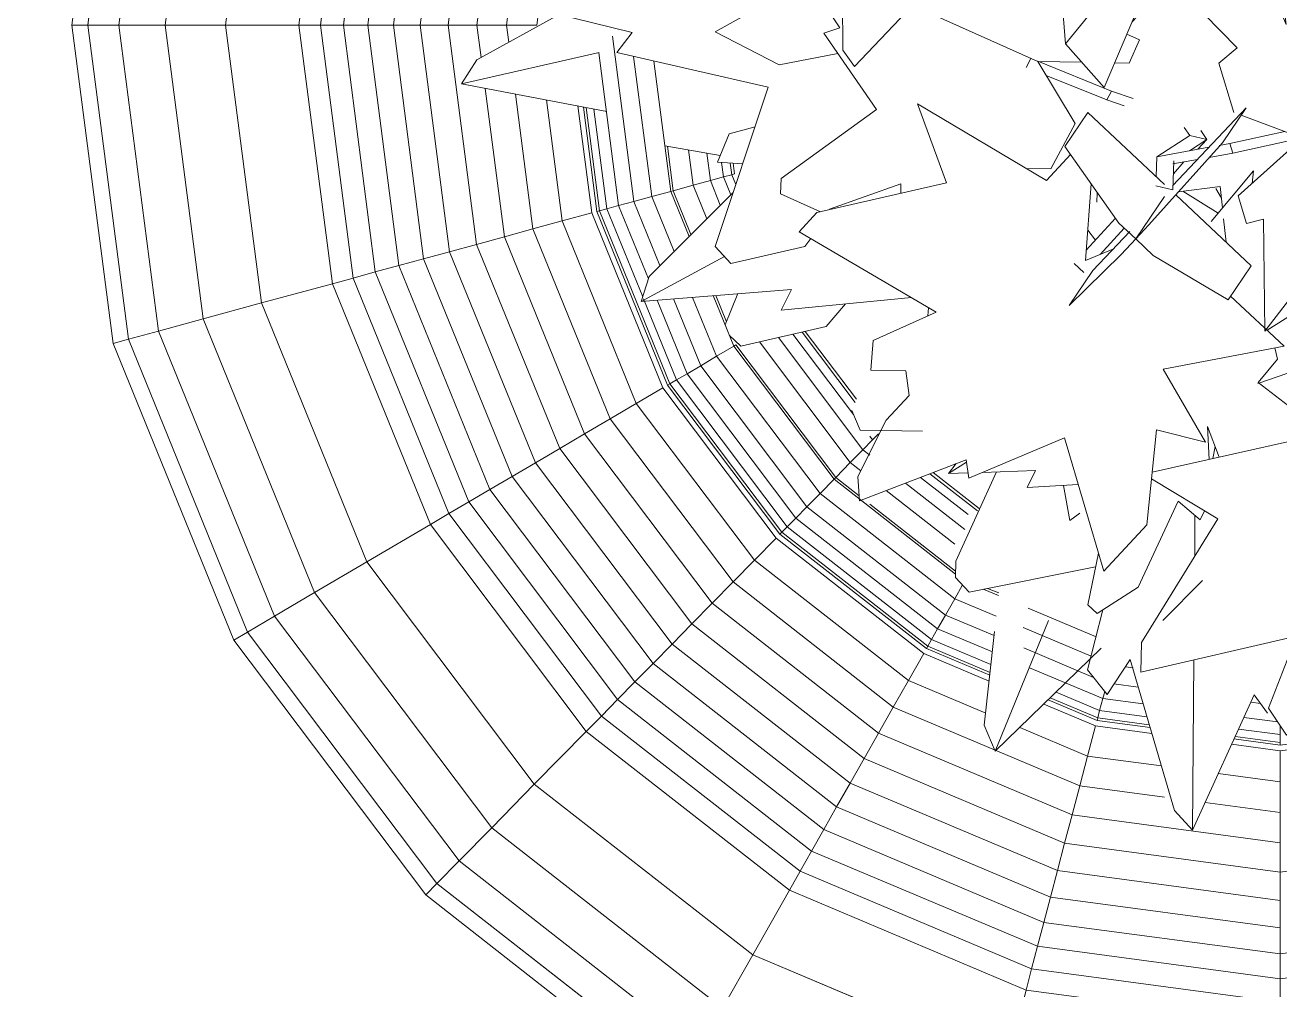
# Model space of a CAD drawing. Header units: metres. Extents: x -217 to -108, y -304 to -188.
# Drawn here: x -159.1533 to -158.9447, y -243.007 to -242.8466 of the extents above; entities that cross this region are included whole.
import ezdxf

# ---------------------------------------------------------------- set-up
doc = ezdxf.new("R2010")
doc.units = ezdxf.units.M
for name, color, linetype, lineweight in [('A-WALL', 113, 'Continuous', 9), ('G-IMPT', 8, 'Continuous', 9), ('L-PLNT', 71, 'Continuous', 9)]:
    doc.layers.add(name, color=color, linetype=linetype, lineweight=lineweight)

# ---------------------------------------------------------------- blocks, each defined once
blk = doc.blocks.new('Plant_8135 - FF_Model_ID4695_1_aconitum_dwg_Group_18-V294-Nivel 3')
at = {"layer": 'G-IMPT'}
for p, q in [((9.971, 21.116), (9.612, 18.34)), ((10.104, 21.079), (9.75, 18.34)), ((10.367, 21.008), (10.022, 18.34)), ((10.756, 20.901), (10.425, 18.34)), ((10.951, 18.34), (11.264, 20.763)), ((11.882, 20.594), (11.591, 18.34)), ((12.062, 20.545), (11.777, 18.34)), ((11.978, 18.34), (12.256, 20.492)), ((12.19, 18.34), (12.461, 20.436)), ((12.677, 20.377), (12.414, 18.34)), ((12.648, 18.34), (12.903, 20.315)), ((12.891, 18.34), (13.138, 20.251)), ((13.142, 18.34), (13.381, 20.185)), ((13.4, 18.34), (13.426, 18.54)), ((13.663, 18.34), (13.681, 18.476)), ((9.612, 18.34), (9.75, 18.34)), ((9.612, 18.34), (9.971, 15.563)), ((9.75, 18.34), (10.022, 18.34)), ((9.75, 18.34), (10.104, 15.6)), ((10.022, 18.34), (10.425, 18.34)), ((10.022, 18.34), (10.367, 15.672)), ((10.367, 15.672), (10.022, 18.34)), ((10.951, 18.34), (10.425, 18.34)), ((10.425, 18.34), (10.756, 15.778)), ((10.951, 18.34), (11.591, 18.34)), ((10.951, 18.34), (11.264, 15.917)), ((11.264, 15.917), (10.951, 18.34)), ((11.591, 18.34), (11.777, 18.34)), ((11.591, 18.34), (11.882, 16.085)), ((11.777, 18.34), (11.978, 18.34)), ((11.777, 18.34), (12.062, 16.134)), ((11.978, 18.34), (12.19, 18.34)), ((11.978, 18.34), (12.256, 16.187)), ((12.414, 18.34), (12.19, 18.34)), ((12.19, 18.34), (12.461, 16.243)), ((12.648, 18.34), (12.414, 18.34)), ((12.414, 18.34), (12.677, 16.302)), ((12.677, 16.302), (12.414, 18.34)), ((12.648, 18.34), (12.891, 18.34)), ((12.648, 18.34), (12.903, 16.364)), ((12.891, 18.34), (13.142, 18.34)), ((12.891, 18.34), (13.138, 16.428)), ((13.142, 18.34), (13.4, 18.34)), ((13.142, 18.34), (13.179, 18.058)), ((13.4, 18.34), (13.663, 18.34)), ((13.4, 18.34), (13.42, 18.19)), ((13.42, 18.19), (13.4, 18.34)), ((14.324, 18.242), (14.51, 16.803)), ((14.204, 18.098), (14.377, 16.766)), ((14.507, 18.067), (14.665, 16.845)), ((14.684, 18.026), (14.831, 16.89)), ((14.831, 16.89), (14.684, 18.026)), ((13.214, 17.788), (13.381, 16.494)), ((13.381, 16.494), (13.214, 17.788)), ((13.478, 17.738), (13.63, 16.562)), ((13.748, 17.687), (13.884, 16.632)), ((13.884, 16.632), (13.748, 17.687)), ((14.022, 17.635), (14.142, 16.702)), ((14.071, 17.625), (14.188, 16.715)), ((14.071, 17.625), (14.188, 16.715)), ((14.094, 17.621), (14.21, 16.721)), ((14.162, 17.608), (14.274, 16.738)), ((14.162, 17.608), (14.274, 16.738)), ((14.802, 17.283), (14.852, 16.896)), ((14.986, 17.251), (15.026, 16.943)), ((15.026, 16.943), (14.986, 17.251)), ((15.145, 17.224), (15.176, 16.984)), ((15.274, 17.142), (15.291, 17.016)), ((15.35, 17.137), (15.363, 17.035)), ((15.375, 17.136), (15.388, 17.042)), ((15.388, 17.042), (15.375, 17.136)), ((15.176, 16.984), (15.026, 16.943)), ((15.176, 16.984), (15.026, 16.943)), ((15.291, 17.016), (15.176, 16.984)), ((15.176, 16.984), (15.263, 16.769)), ((15.263, 16.769), (15.176, 16.984)), ((15.363, 17.035), (15.291, 17.016)), ((15.291, 17.016), (15.354, 16.859)), ((15.354, 16.859), (15.291, 17.016)), ((15.388, 17.042), (15.363, 17.035)), ((15.363, 17.035), (15.398, 16.95)), ((14.51, 16.803), (14.665, 16.845)), ((14.665, 16.845), (14.831, 16.89)), ((14.86, 16.365), (14.665, 16.845)), ((14.831, 16.89), (14.852, 16.896)), ((14.991, 16.496), (14.831, 16.89)), ((14.852, 16.896), (15.026, 16.943)), ((14.852, 16.896), (15.007, 16.513)), ((15.026, 16.943), (15.145, 16.65)), ((15.145, 16.65), (15.026, 16.943)), ((14.21, 16.721), (14.274, 16.738)), ((14.274, 16.738), (14.21, 16.721)), ((14.274, 16.738), (14.377, 16.766)), ((14.274, 16.738), (14.587, 15.97)), ((14.377, 16.766), (14.51, 16.803)), ((14.636, 16.128), (14.377, 16.766)), ((14.377, 16.766), (14.636, 16.128)), ((14.737, 16.243), (14.51, 16.803)), ((13.63, 16.562), (13.884, 16.632)), ((13.63, 16.562), (13.884, 16.632)), ((13.884, 16.632), (14.142, 16.702)), ((13.884, 16.632), (14.531, 15.04)), ((13.884, 16.632), (14.531, 15.04)), ((14.142, 16.702), (14.762, 15.176)), ((14.762, 15.176), (14.142, 16.702)), ((14.188, 16.715), (14.21, 16.721)), ((14.188, 16.715), (14.804, 15.201)), ((14.21, 16.721), (14.824, 15.212)), ((13.381, 16.494), (13.63, 16.562)), ((13.63, 16.562), (14.303, 14.906)), ((14.303, 14.906), (13.63, 16.562)), ((12.903, 16.364), (13.138, 16.428)), ((12.903, 16.364), (13.138, 16.428)), ((13.138, 16.428), (13.381, 16.494)), ((13.138, 16.428), (13.863, 14.647)), ((13.381, 16.494), (14.08, 14.775)), ((12.461, 16.243), (12.677, 16.302)), ((12.461, 16.243), (12.677, 16.302)), ((12.677, 16.302), (12.903, 16.364)), ((12.677, 16.302), (13.449, 14.404)), ((12.903, 16.364), (13.652, 14.523)), ((12.062, 16.134), (12.256, 16.187)), ((12.256, 16.187), (12.461, 16.243)), ((12.256, 16.187), (13.071, 14.182)), ((12.461, 16.243), (13.255, 14.29)), ((11.264, 15.917), (11.882, 16.085)), ((11.882, 16.085), (12.062, 16.134)), ((11.882, 16.085), (12.736, 13.985)), ((12.062, 16.134), (12.898, 14.08)), ((15.38, 15.54), (15.201, 15.981)), ((15.38, 15.54), (15.201, 15.981)), ((15.223, 15.982), (15.316, 15.753)), ((15.316, 15.753), (15.223, 15.982)), ((10.756, 15.778), (11.264, 15.917)), ((10.756, 15.778), (11.264, 15.917)), ((11.264, 15.917), (12.182, 13.659)), ((14.594, 15.952), (14.881, 15.246)), ((14.973, 15.3), (14.712, 15.941)), ((15.092, 15.37), (14.855, 15.953)), ((15.231, 15.452), (15.022, 15.966)), ((10.367, 15.672), (10.756, 15.778)), ((10.756, 15.778), (11.727, 13.391)), ((10.104, 15.6), (10.367, 15.672)), ((10.367, 15.672), (11.378, 13.186)), ((16.424, 14.943), (15.896, 15.644)), ((16.424, 14.943), (15.896, 15.644)), ((16.438, 15.049), (15.976, 15.662)), ((15.976, 15.662), (16.438, 15.049)), ((16.449, 15.077), (16.003, 15.669)), ((16.449, 15.077), (16.003, 15.669)), ((9.971, 15.563), (10.104, 15.6)), ((9.971, 15.563), (11.022, 12.977)), ((10.104, 15.6), (11.142, 13.047)), ((15.231, 15.452), (15.38, 15.54)), ((15.399, 15.551), (15.38, 15.54)), ((15.38, 15.54), (15.399, 15.551)), ((16.254, 14.38), (15.38, 15.54)), ((16.269, 14.395), (15.399, 15.551)), ((16.396, 14.525), (15.604, 15.577)), ((16.506, 14.637), (15.769, 15.615)), ((15.092, 15.37), (15.231, 15.452)), ((16.132, 14.256), (15.231, 15.452)), ((14.973, 15.3), (15.092, 15.37)), ((16.018, 14.14), (15.092, 15.37)), ((14.804, 15.201), (14.824, 15.212)), ((14.824, 15.212), (14.881, 15.246)), ((15.799, 13.917), (14.824, 15.212)), ((14.881, 15.246), (14.973, 15.3)), ((15.846, 13.965), (14.881, 15.246)), ((15.921, 14.041), (14.973, 15.3)), ((15.921, 14.041), (14.973, 15.3)), ((14.531, 15.04), (14.762, 15.176)), ((15.749, 13.866), (14.762, 15.176)), ((15.783, 13.901), (14.804, 15.201)), ((14.303, 14.906), (14.531, 15.04)), ((14.531, 15.04), (14.303, 14.906)), ((15.56, 13.674), (14.531, 15.04)), ((14.08, 14.775), (14.303, 14.906)), ((15.374, 13.484), (14.303, 14.906)), ((13.863, 14.647), (14.08, 14.775)), ((15.192, 13.298), (14.08, 14.775)), ((16.643, 14.777), (16.59, 14.723)), ((16.643, 14.777), (16.59, 14.723)), ((16.59, 14.723), (16.506, 14.637)), ((16.59, 14.723), (16.566, 14.755)), ((13.652, 14.523), (13.863, 14.647)), ((15.015, 13.118), (13.863, 14.647)), ((16.506, 14.637), (16.396, 14.525)), ((16.566, 14.59), (16.506, 14.637)), ((13.449, 14.404), (13.652, 14.523)), ((13.652, 14.523), (13.449, 14.404)), ((14.843, 12.942), (13.652, 14.523)), ((16.396, 14.525), (16.269, 14.395)), ((16.488, 14.454), (16.396, 14.525)), ((16.488, 14.454), (16.396, 14.525)), ((17.518, 14.125), (17.117, 14.438)), ((17.518, 14.125), (17.117, 14.438)), ((13.255, 14.29), (13.449, 14.404)), ((14.677, 12.774), (13.449, 14.404)), ((16.132, 14.256), (16.254, 14.38)), ((16.269, 14.395), (16.254, 14.38)), ((17.314, 13.551), (16.254, 14.38)), ((16.473, 14.236), (16.269, 14.395)), ((16.473, 14.236), (16.269, 14.395)), ((17.394, 13.943), (16.878, 14.346)), ((17.394, 13.943), (16.878, 14.346)), ((17.422, 14.072), (17.008, 14.396)), ((17.008, 14.396), (17.422, 14.072)), ((17.504, 14.104), (17.089, 14.428)), ((17.504, 14.104), (17.089, 14.428)), ((13.071, 14.182), (13.255, 14.29)), ((14.519, 12.612), (13.255, 14.29)), ((16.018, 14.14), (16.132, 14.256)), ((17.306, 13.338), (16.132, 14.256)), ((17.307, 13.814), (16.709, 14.281)), ((17.307, 13.814), (16.709, 14.281)), ((12.898, 14.08), (13.071, 14.182)), ((14.368, 12.459), (13.071, 14.182)), ((15.921, 14.041), (16.018, 14.14)), ((17.226, 13.196), (16.018, 14.14)), ((17.226, 13.196), (16.018, 14.14)), ((17.314, 13.578), (16.566, 14.163)), ((17.314, 13.578), (16.566, 14.163)), ((12.736, 13.985), (12.898, 14.08)), ((14.227, 12.315), (12.898, 14.08)), ((15.846, 13.965), (15.921, 14.041)), ((17.157, 13.075), (15.921, 14.041)), ((17.157, 13.075), (15.921, 14.041)), ((12.182, 13.659), (12.736, 13.985)), ((14.095, 12.181), (12.736, 13.985)), ((15.783, 13.901), (15.799, 13.917)), ((17.059, 12.903), (15.783, 13.901)), ((17.059, 12.903), (15.783, 13.901)), ((15.799, 13.917), (15.846, 13.965)), ((17.071, 12.923), (15.799, 13.917)), ((17.104, 12.981), (15.846, 13.965)), ((15.56, 13.674), (15.749, 13.866)), ((15.749, 13.866), (17.036, 12.861)), ((15.374, 13.484), (15.56, 13.674)), ((15.56, 13.674), (16.902, 12.625)), ((16.902, 12.625), (15.56, 13.674)), ((11.727, 13.391), (12.182, 13.659)), ((13.642, 11.72), (12.182, 13.659)), ((13.642, 11.72), (12.182, 13.659)), ((15.192, 13.298), (15.374, 13.484)), ((15.374, 13.484), (16.77, 12.393)), ((16.77, 12.393), (15.374, 13.484)), ((17.306, 13.338), (17.374, 13.458)), ((11.378, 13.186), (11.727, 13.391)), ((13.271, 11.341), (11.727, 13.391)), ((17.687, 13.365), (17.555, 13.421)), ((17.555, 13.421), (17.687, 13.365)), ((17.69, 13.388), (17.593, 13.428)), ((17.69, 13.388), (17.593, 13.428)), ((15.015, 13.118), (15.192, 13.298)), ((15.192, 13.298), (16.642, 12.165)), ((16.642, 12.165), (15.192, 13.298)), ((17.226, 13.196), (17.306, 13.338)), ((17.668, 13.185), (17.306, 13.338)), ((18.538, 13.006), (17.945, 13.257)), ((17.945, 13.257), (18.538, 13.006)), ((11.142, 13.047), (11.378, 13.186)), ((12.986, 11.051), (11.378, 13.186)), ((17.157, 13.075), (17.226, 13.196)), ((17.226, 13.196), (17.157, 13.075)), ((17.649, 13.018), (17.226, 13.196)), ((17.649, 13.018), (17.226, 13.196)), ((11.022, 12.977), (11.142, 13.047)), ((12.793, 10.854), (11.142, 13.047)), ((14.843, 12.942), (15.015, 13.118)), ((15.015, 13.118), (16.516, 11.944)), ((17.104, 12.981), (17.157, 13.075)), ((17.634, 12.874), (17.157, 13.075)), ((18.494, 12.836), (17.902, 13.086)), ((18.494, 12.836), (17.902, 13.086)), ((12.696, 10.755), (11.022, 12.977)), ((14.677, 12.774), (14.843, 12.942)), ((14.843, 12.942), (16.394, 11.729)), ((17.059, 12.903), (17.071, 12.923)), ((17.071, 12.923), (17.059, 12.903)), ((17.071, 12.923), (17.104, 12.981)), ((17.614, 12.694), (17.071, 12.923)), ((17.614, 12.694), (17.071, 12.923)), ((17.622, 12.763), (17.104, 12.981)), ((18.516, 12.652), (17.907, 12.909)), ((18.516, 12.652), (17.907, 12.909)), ((16.902, 12.625), (17.036, 12.861)), ((16.902, 12.625), (17.036, 12.861)), ((17.036, 12.861), (17.606, 12.62)), ((17.036, 12.861), (17.606, 12.62)), ((17.611, 12.67), (17.059, 12.903)), ((17.611, 12.67), (17.059, 12.903)), ((14.519, 12.612), (14.677, 12.774)), ((14.677, 12.774), (16.277, 11.523)), ((14.677, 12.774), (16.277, 11.523)), ((18.596, 12.467), (17.959, 12.736)), ((18.861, 12.736), (18.794, 12.745)), ((18.861, 12.736), (18.794, 12.745)), ((14.368, 12.459), (14.519, 12.612)), ((14.519, 12.612), (16.165, 11.325)), ((16.77, 12.393), (16.902, 12.625)), ((16.77, 12.393), (16.902, 12.625)), ((16.902, 12.625), (17.576, 12.341)), ((17.576, 12.341), (16.902, 12.625)), ((18.906, 12.566), (18.694, 12.595)), ((18.906, 12.566), (18.694, 12.595)), ((18.552, 12.298), (18.138, 12.473)), ((18.552, 12.298), (18.138, 12.473)), ((18.569, 12.363), (18.19, 12.523)), ((18.569, 12.363), (18.596, 12.467)), ((18.596, 12.467), (18.613, 12.53)), ((18.948, 12.42), (18.596, 12.467)), ((18.596, 12.467), (18.948, 12.42)), ((14.227, 12.315), (14.368, 12.459)), ((14.368, 12.459), (16.059, 11.138)), ((16.642, 12.165), (16.77, 12.393)), ((16.642, 12.165), (16.77, 12.393)), ((16.77, 12.393), (18.396, 11.707)), ((18.396, 11.707), (16.77, 12.393)), ((18.083, 12.419), (18.533, 12.229)), ((18.083, 12.419), (18.533, 12.229)), ((18.546, 12.276), (18.12, 12.455)), ((18.552, 12.298), (18.569, 12.363)), ((18.569, 12.363), (18.552, 12.298)), ((18.981, 12.308), (18.569, 12.363)), ((18.981, 12.308), (18.569, 12.363)), ((19.972, 12.423), (19.886, 12.435)), ((19.972, 12.423), (19.886, 12.435)), ((14.095, 12.181), (14.227, 12.315)), ((14.227, 12.315), (15.959, 10.961)), ((18.546, 12.276), (18.552, 12.298)), ((19.009, 12.214), (18.546, 12.276)), ((19.009, 12.214), (18.546, 12.276)), ((19.002, 12.238), (18.552, 12.298)), ((20.122, 12.263), (19.825, 12.303)), ((19.825, 12.303), (20.122, 12.263)), ((13.642, 11.72), (14.095, 12.181)), ((14.095, 12.181), (13.642, 11.72)), ((15.866, 10.796), (14.095, 12.181)), ((15.866, 10.796), (14.095, 12.181)), ((16.516, 11.944), (16.642, 12.165)), ((16.516, 11.944), (16.642, 12.165)), ((16.642, 12.165), (18.329, 11.453)), ((17.873, 12.215), (18.464, 11.966)), ((18.464, 11.966), (17.873, 12.215)), ((18.464, 11.966), (18.533, 12.229)), ((19.024, 12.163), (18.533, 12.229)), ((20.141, 12.153), (19.779, 12.201)), ((20.141, 12.013), (19.719, 12.069)), ((20.141, 12.013), (19.719, 12.069)), ((20.141, 12.062), (19.74, 12.115)), ((20.141, 12.085), (19.75, 12.137)), ((20.592, 12.122), (20.141, 12.062)), ((20.592, 12.074), (20.141, 12.013)), ((16.394, 11.729), (16.516, 11.944)), ((16.516, 11.944), (18.264, 11.206)), ((18.396, 11.707), (18.464, 11.966)), ((18.464, 11.966), (18.396, 11.707)), ((19.107, 11.88), (18.464, 11.966)), ((19.107, 11.88), (18.464, 11.966)), ((20.141, 11.741), (19.603, 11.813)), ((13.271, 11.341), (13.642, 11.72)), ((15.546, 10.232), (13.642, 11.72)), ((16.277, 11.523), (16.394, 11.729)), ((16.394, 11.729), (18.201, 10.967)), ((18.329, 11.453), (18.396, 11.707)), ((19.135, 11.608), (18.396, 11.707)), ((16.165, 11.325), (16.277, 11.523)), ((16.277, 11.523), (16.165, 11.325)), ((16.277, 11.523), (18.141, 10.736)), ((20.141, 11.473), (19.488, 11.56)), ((18.264, 11.206), (18.329, 11.453)), ((20.141, 11.21), (18.329, 11.453)), ((12.986, 11.051), (13.271, 11.341)), ((15.283, 9.768), (13.271, 11.341)), ((16.059, 11.138), (16.165, 11.325)), ((16.165, 11.325), (18.083, 10.516)), ((16.165, 11.325), (18.083, 10.516)), ((18.201, 10.967), (18.264, 11.206)), ((20.141, 10.954), (18.264, 11.206)), ((22.017, 11.206), (20.141, 10.954)), ((12.793, 10.854), (12.986, 11.051)), ((15.081, 9.413), (12.986, 11.051)), ((12.986, 11.051), (15.081, 9.413)), ((15.959, 10.961), (16.059, 11.138)), ((16.059, 11.138), (18.028, 10.307)), ((15.866, 10.796), (15.959, 10.961)), ((15.866, 10.796), (15.959, 10.961)), ((15.959, 10.961), (17.976, 10.11)), ((18.141, 10.736), (18.201, 10.967)), ((20.141, 10.707), (18.201, 10.967)), ((12.696, 10.755), (12.793, 10.854)), ((14.945, 9.172), (12.793, 10.854)), ((14.876, 9.05), (12.696, 10.755)), ((14.876, 9.05), (12.696, 10.755)), ((15.546, 10.232), (15.866, 10.796)), ((15.546, 10.232), (15.866, 10.796)), ((15.866, 10.796), (17.928, 9.926)), ((18.083, 10.516), (18.141, 10.736)), ((18.083, 10.516), (18.141, 10.736)), ((20.141, 10.468), (18.141, 10.736)), ((18.028, 10.307), (18.083, 10.516)), ((20.141, 10.24), (18.083, 10.516)), ((17.976, 10.11), (18.028, 10.307)), ((20.141, 10.024), (18.028, 10.307)), ((15.283, 9.768), (15.546, 10.232)), ((15.546, 10.232), (17.762, 9.297)), ((17.928, 9.926), (17.976, 10.11)), ((20.141, 9.82), (17.976, 10.11))]:
    blk.add_line(p, q, dxfattribs=at)
at = {"layer": 'G-IMPT', "flags": 128}
for points in [[(9.971, 15.563), (9.612, 18.34), (9.75, 18.34), (10.104, 21.079)], [(10.367, 21.008), (10.022, 18.34), (9.75, 18.34), (10.104, 15.6)], [(12.736, 13.985), (12.182, 13.659), (11.264, 15.917), (11.882, 16.085), (11.591, 18.34), (11.777, 18.34), (12.062, 20.545), (11.882, 20.594)], [(12.256, 20.492), (11.978, 18.34), (11.777, 18.34), (12.062, 16.134), (11.882, 16.085)], [(13.449, 14.404), (12.677, 16.302), (12.903, 16.364), (12.648, 18.34), (12.891, 18.34), (13.138, 20.251)], [(13.179, 18.058), (13.142, 18.34), (13.4, 18.34), (13.426, 18.54)], [(10.951, 18.34), (10.425, 18.34), (10.756, 15.778), (10.367, 15.672), (11.378, 13.186), (11.727, 13.391), (13.271, 11.341), (13.642, 11.72), (15.546, 10.232), (15.283, 9.768), (17.626, 8.779), (17.762, 9.297)], [(12.256, 16.187), (11.978, 18.34), (12.19, 18.34)], [(12.414, 18.34), (12.19, 18.34), (12.461, 16.243)], [(13.138, 16.428), (12.891, 18.34), (13.142, 18.34)], [(14.324, 18.242), (14.51, 16.803), (14.665, 16.845), (14.86, 16.365)], [(14.204, 18.098), (14.377, 16.766), (14.51, 16.803), (14.737, 16.243)], [(14.991, 16.496), (14.831, 16.89), (14.665, 16.845), (14.507, 18.067)], [(14.303, 14.906), (14.08, 14.775), (13.381, 16.494), (13.63, 16.562), (13.478, 17.738)], [(14.022, 17.635), (14.142, 16.702), (13.884, 16.632)], [(14.824, 15.212), (14.804, 15.201), (14.188, 16.715), (14.21, 16.721), (14.094, 17.621)], [(14.802, 17.283), (14.852, 16.896), (14.831, 16.89)], [(15.291, 17.016), (15.176, 16.984), (15.145, 17.224)], [(15.398, 16.95), (15.363, 17.035), (15.291, 17.016), (15.274, 17.142)], [(15.35, 17.137), (15.363, 17.035), (15.388, 17.042)], [(15.007, 16.513), (14.852, 16.896), (15.026, 16.943)], [(14.587, 15.97), (14.274, 16.738), (14.377, 16.766)], [(14.21, 16.721), (14.824, 15.212), (14.881, 15.246), (15.846, 13.965), (15.921, 14.041), (16.018, 14.14)], [(14.08, 14.775), (13.863, 14.647), (13.138, 16.428), (13.381, 16.494)], [(13.863, 14.647), (13.652, 14.523), (12.903, 16.364)], [(14.519, 12.612), (14.368, 12.459), (13.071, 14.182), (12.898, 14.08), (12.062, 16.134), (12.256, 16.187)], [(12.461, 16.243), (12.256, 16.187), (13.071, 14.182), (13.255, 14.29)], [(13.449, 14.404), (13.255, 14.29), (12.461, 16.243)], [(11.882, 16.085), (12.736, 13.985), (12.898, 14.08), (14.227, 12.315), (14.368, 12.459), (16.059, 11.138)], [(14.973, 15.3), (14.881, 15.246), (14.594, 15.952)], [(14.712, 15.941), (14.973, 15.3), (15.092, 15.37)], [(14.855, 15.953), (15.092, 15.37), (15.231, 15.452)], [(15.022, 15.966), (15.231, 15.452), (15.38, 15.54), (16.254, 14.38)], [(12.182, 13.659), (11.727, 13.391), (10.756, 15.778)], [(11.378, 13.186), (11.142, 13.047), (10.104, 15.6), (10.367, 15.672)], [(10.104, 15.6), (9.971, 15.563), (11.022, 12.977), (11.142, 13.047), (12.793, 10.854), (12.986, 11.051)], [(16.254, 14.38), (16.269, 14.395), (15.399, 15.551)], [(16.269, 14.395), (16.396, 14.525), (15.604, 15.577)], [(16.396, 14.525), (16.506, 14.637), (15.769, 15.615)], [(15.231, 15.452), (16.132, 14.256), (16.254, 14.38), (17.314, 13.551)], [(15.092, 15.37), (16.018, 14.14), (16.132, 14.256)], [(17.634, 12.874), (17.157, 13.075), (17.104, 12.981), (15.846, 13.965), (15.799, 13.917), (14.824, 15.212)], [(14.531, 15.04), (14.762, 15.176), (15.749, 13.866)], [(14.804, 15.201), (15.783, 13.901), (15.799, 13.917), (17.071, 12.923), (17.104, 12.981), (17.622, 12.763)], [(17.036, 12.861), (15.749, 13.866), (15.56, 13.674), (14.531, 15.04)], [(15.56, 13.674), (15.374, 13.484), (14.303, 14.906)], [(15.374, 13.484), (15.192, 13.298), (14.08, 14.775)], [(16.566, 14.59), (16.506, 14.637), (16.59, 14.723), (16.566, 14.755)], [(15.192, 13.298), (15.015, 13.118), (13.863, 14.647)], [(16.394, 11.729), (16.516, 11.944), (15.015, 13.118), (14.843, 12.942), (13.652, 14.523)], [(14.843, 12.942), (14.677, 12.774), (13.449, 14.404)], [(13.255, 14.29), (14.519, 12.612), (14.677, 12.774)], [(16.132, 14.256), (17.306, 13.338), (17.374, 13.458)], [(27.026, 14.29), (27.21, 14.182), (25.913, 12.459), (25.763, 12.612), (24.116, 11.325), (24.222, 11.138), (22.253, 10.307), (22.305, 10.11), (20.141, 9.82), (20.141, 9.63), (17.928, 9.926)], [(15.959, 10.961), (14.227, 12.315), (14.095, 12.181), (12.736, 13.985)], [(17.668, 13.185), (17.306, 13.338), (17.226, 13.196)], [(15.081, 9.413), (15.283, 9.768), (13.271, 11.341), (12.986, 11.051), (11.378, 13.186)], [(14.876, 9.05), (14.945, 9.172), (12.793, 10.854), (12.696, 10.755), (11.022, 12.977)], [(18.201, 10.967), (18.141, 10.736), (16.277, 11.523), (16.394, 11.729), (14.843, 12.942)], [(18.613, 12.53), (18.596, 12.467), (17.959, 12.736)], [(20.141, 10.24), (18.083, 10.516), (18.028, 10.307), (16.059, 11.138), (16.165, 11.325), (14.519, 12.612)], [(18.19, 12.523), (18.569, 12.363), (18.596, 12.467)], [(19.002, 12.238), (18.552, 12.298), (18.546, 12.276), (18.12, 12.455)], [(19.135, 11.608), (18.396, 11.707), (18.329, 11.453), (16.642, 12.165)], [(19.024, 12.163), (18.533, 12.229), (18.464, 11.966)], [(20.141, 12.153), (20.141, 12.085), (19.75, 12.137)], [(20.141, 12.235), (20.141, 12.153), (19.779, 12.201)], [(20.141, 12.085), (20.141, 12.062), (19.74, 12.115)], [(18.329, 11.453), (18.264, 11.206), (16.516, 11.944)], [(20.141, 12.013), (20.141, 11.741), (19.603, 11.813)], [(18.264, 11.206), (18.201, 10.967), (16.394, 11.729)], [(20.141, 11.741), (20.141, 11.473), (19.488, 11.56)], [(20.141, 11.473), (20.141, 11.21), (18.329, 11.453)], [(20.141, 11.21), (20.141, 10.954), (18.264, 11.206)], [(16.059, 11.138), (15.959, 10.961), (17.976, 10.11), (18.028, 10.307), (20.141, 10.024), (22.253, 10.307), (22.198, 10.516), (20.141, 10.24)], [(20.141, 10.954), (20.141, 10.707), (18.201, 10.967)], [(17.976, 10.11), (17.928, 9.926), (15.866, 10.796)], [(18.141, 10.736), (20.141, 10.468), (20.141, 10.707)], [(20.141, 10.468), (20.141, 10.24), (20.141, 10.024)], [(17.928, 9.926), (17.762, 9.297), (15.546, 10.232)], [(20.141, 10.024), (20.141, 9.82), (17.976, 10.11)]]:
    blk.add_lwpolyline(points, dxfattribs=at)
blk = doc.blocks.new('Plant_8135 - FF_Model_ID4695_1_aconitum_dwg_Group_19-V295-Nivel 3')
blk.add_blockref('Plant_8135 - FF_Model_ID4695_1_aconitum_dwg_Group_18-V294-Nivel 3', (0, 0))
blk = doc.blocks.new('Plant_8135 - FF_Model_ID4695_1_aconitum_dwg_Group_12-447944-Nivel 3')
at = {"layer": 'G-IMPT'}
for p, q in [((-0.01924, -0.01654), (-0.02473, -0.02004)), ((-0.02018, -0.01516), (-0.01924, -0.01654)), ((-0.02018, -0.01516), (-0.01924, -0.01654)), ((-0.01639, -0.01721), (-0.01924, -0.01654)), ((-0.01742, -0.0157), (-0.01639, -0.01721)), ((-0.01639, -0.01721), (-0.0193, -0.01906)), ((-0.01789, -0.01881), (-0.01639, -0.01721)), ((-0.02484, -0.02333), (-0.02473, -0.02004)), ((-0.02189, -0.02071), (-0.02206, -0.02558)), ((-0.02189, -0.02071), (-0.02206, -0.02558)), ((-0.0249, -0.02491), (-0.02206, -0.02558)), ((-0.0249, -0.02491), (-0.02206, -0.02558))]:
    blk.add_line(p, q, dxfattribs=at)
at = {"layer": 'G-IMPT', "flags": 128}
for points in [[(-0.01924, -0.01654), (-0.02473, -0.02004), (-0.02484, -0.02333)], [(-0.01742, -0.0157), (-0.01639, -0.01721), (-0.0193, -0.01906)]]:
    blk.add_lwpolyline(points, dxfattribs=at)
blk = doc.blocks.new('Plant_8135 - FF_Model_ID4695_1_aconitum_dwg_leaf3-V220-Nivel 3')
at = {"layer": 'G-IMPT'}
for p, q in [((-0.03676, 0.02379), (-0.03332, 0.01799)), ((-0.08599, 0.01441), (-0.08396, 0.01484)), ((-0.08599, 0.01441), (-0.07743, 0.00137)), ((-0.08371, 0.01339), (-0.08599, 0.01441)), ((-0.05298, 0.01012), (-0.04937, 0.01429)), ((-0.0247, 0.01222), (-0.0208, 0.01278)), ((-0.07584, 0.00985), (-0.08043, 0.01191)), ((-0.05298, 0.01012), (-0.05538, 0.01233)), ((-0.02886, 0.00235), (-0.02135, 0.01037)), ((-0.04451, -0.00421), (-0.06533, 0.00513)), ((-0.07743, 0.00137), (-0.08008, 0.00048)), ((-0.07135, -0.0122), (-0.08008, 0.00048)), ((-0.02759, -0.00062), (-0.02971, 0.00033)), ((-0.02759, -0.00062), (-0.02932, -0.00447)), ((-0.04451, -0.00421), (-0.03717, -0.00434)), ((-0.04451, -0.00421), (-0.03829, -0.01453)), ((-0.03172, -0.00443), (-0.02932, -0.00447)), ((-0.07135, -0.0122), (-0.08718, -0.02365)), ((-0.04234, -0.02208), (-0.03829, -0.01453)), ((-0.04234, -0.02208), (-0.04645, -0.02201)), ((-0.08718, -0.02365), (-0.08726, -0.02623)), ((-0.06729, -0.02458), (-0.07916, -0.02879)), ((-0.06729, -0.02458), (-0.06728, -0.02614)), ((-0.08065, -0.0292), (-0.08726, -0.02623))]:
    blk.add_line(p, q, dxfattribs=at)
blk = doc.blocks.new('Plant_8135 - FF_Model_ID4695_1_aconitum_dwg_Group_6-V263-Nivel 3')
at = {"layer": 'G-IMPT'}
for p, q in [((-0.04565, -0.0037), (-0.04643, -0.00518)), ((-0.03224, -0.00912), (-0.04451, -0.00416)), ((-0.03303, -0.01059), (-0.04312, -0.00651)), ((-0.04312, -0.00651), (-0.03303, -0.01059)), ((-0.03224, -0.00912), (-0.03303, -0.01059)), ((-0.03224, -0.00912), (-0.02866, -0.01038)), ((-0.03224, -0.00912), (-0.02866, -0.01038)), ((-0.03014, -0.01161), (-0.03303, -0.01059))]:
    blk.add_line(p, q, dxfattribs=at)
at = {"layer": 'G-IMPT', "flags": 128}
blk.add_lwpolyline([(-0.03014, -0.01161), (-0.03303, -0.01059), (-0.03224, -0.00912), (-0.04451, -0.00416)], dxfattribs=at)
blk.add_blockref('Plant_8135 - FF_Model_ID4695_1_aconitum_dwg_leaf3-V220-Nivel 3', (0, 0))
blk = doc.blocks.new('Plant_8135 - FF_Model_ID4695_1_aconitum_dwg_leaf3-V150-Nivel 3')
at = {"layer": 'G-IMPT'}
for p, q in [((0.00664, 0.02368), (0.01336, 0.02535)), ((0.0151, 0.02332), (0.01336, 0.02535)), ((0.00088, 0.01223), (0.00664, 0.02368)), ((0.01226, 0.00512), (0.0151, 0.02332)), ((-0.00471, 0.01361), (-0.00318, 0.01667)), ((0.00088, 0.01223), (-0.00318, 0.01667)), ((-0.00322, 0.00197), (-0.00471, 0.01361)), ((-0.01883, 0.0101), (-0.0169, 0.00372)), ((-0.01883, 0.0101), (-0.00659, 0.01004)), ((-0.00659, 0.01004), (-0.00322, 0.00197)), ((0.01226, 0.00512), (0.02703, 0.00054)), ((-0.01137, -0.00195), (-0.0169, 0.00372)), ((0.02585, -0.00172), (0.02703, 0.00054)), ((-0.01441, -0.00449), (-0.01137, -0.00195)), ((0.04076, -0.00667), (0.02585, -0.00172)), ((-0.01441, -0.00449), (-0.01192, -0.0127)), ((-0.0005, -0.01695), (0.04076, -0.00667)), ((0.04076, -0.00667), (0.03874, -0.00974)), ((0.02415, -0.01972), (0.03874, -0.00974)), ((-0.0005, -0.01695), (-0.01072, -0.01314)), ((-0.0005, -0.01695), (-0.01121, -0.02658)), ((0.02415, -0.01972), (0.02711, -0.02217)), ((0.0246, -0.02554), (0.02711, -0.02217)), ((0.01498, -0.02426), (0.01593, -0.04434)), ((0.01498, -0.02426), (0.0246, -0.02554)), ((-0.00983, -0.03114), (-0.01121, -0.02658)), ((-0.00983, -0.03114), (-0.00699, -0.03043)), ((-0.00699, -0.03043), (-0.00674, -0.04906)), ((-0.00037, -0.04078), (-0.00674, -0.04906)), ((0.01289, -0.04701), (-0.00037, -0.04078)), ((0.01593, -0.04434), (0.01442, -0.04663)), ((0.01289, -0.04701), (0.01442, -0.04663))]:
    blk.add_line(p, q, dxfattribs=at)
blk = doc.blocks.new('Plant_8135 - FF_Model_ID4695_1_aconitum_dwg_Group_6-V297-Nivel 3')
at = {"layer": 'G-IMPT'}
for p, q in [((-0.01256, -0.01785), (-0.00344, -0.01585)), ((-0.00344, -0.01585), (-0.01256, -0.01785)), ((0.00063, -0.01667), (0.00014, -0.01507)), ((-0.02473, -0.02004), (-0.01607, -0.01848)), ((-0.02473, -0.02004), (-0.01607, -0.01848)), ((-0.01434, -0.01817), (-0.01256, -0.01785)), ((-0.01434, -0.01817), (-0.01256, -0.01785)), ((-0.01208, -0.01945), (-0.01256, -0.01785)), ((-0.01208, -0.01945), (-0.0005, -0.01691)), ((-0.01798, -0.02051), (-0.02204, -0.02124)), ((-0.01798, -0.02051), (-0.02204, -0.02124)), ((-0.01208, -0.01945), (-0.016, -0.02016)), ((-0.01208, -0.01945), (-0.016, -0.02016))]:
    blk.add_line(p, q, dxfattribs=at)
at = {"layer": 'G-IMPT', "flags": 128}
blk.add_lwpolyline([(-0.01256, -0.01785), (-0.01208, -0.01945), (-0.0005, -0.01691)], dxfattribs=at)
blk.add_blockref('Plant_8135 - FF_Model_ID4695_1_aconitum_dwg_leaf3-V150-Nivel 3', (0, 0))
blk = doc.blocks.new('Plant_8135 - FF_Model_ID4695_1_aconitum_dwg_leaf2-V152-Nivel 3')
at = {"layer": 'G-IMPT'}
for p, q in [((-0.01452, -0.02942), (-0.02037, -0.02578)), ((0.02784, -0.03168), (0.03026, -0.0326)), ((-0.00791, -0.05775), (0.00865, -0.05204)), ((0.01968, -0.05606), (0.01933, -0.05837)), ((-0.01501, -0.06827), (-0.01542, -0.07026)), ((-0.04023, -0.07472), (-0.0392, -0.08058)), ((-0.0375, -0.07932), (-0.0392, -0.08058))]:
    blk.add_line(p, q, dxfattribs=at)
blk = doc.blocks.new('Plant_8135 - FF_Model_ID4695_1_aconitum_dwg_Group_9-V223-Nivel 3')
blk.add_blockref('Plant_8135 - FF_Model_ID4695_1_aconitum_dwg_leaf2-V152-Nivel 3', (0, 0))
blk = doc.blocks.new('Plant_8135 - FF_Model_ID4695_1_aconitum_dwg_leaf1-V156-Nivel 3')
at = {"layer": 'G-IMPT'}
for p, q in [((-0.04307, -0.02402), (-0.06452, -0.01127)), ((-0.06452, -0.01127), (-0.05966, -0.02439)), ((-0.04307, -0.02402), (-0.03903, -0.01965)), ((-0.05966, -0.02439), (-0.08125, -0.02934)), ((-0.03563, -0.02458), (-0.0366, -0.03731)), ((-0.08125, -0.02934), (-0.08419, -0.03252)), ((-0.0614, -0.0459), (-0.08419, -0.03252)), ((-0.0366, -0.03731), (-0.03201, -0.03544)), ((-0.00354, -0.05157), (-0.01244, -0.04322)), ((-0.0614, -0.0459), (-0.07187, -0.0506)), ((-0.07187, -0.0506), (-0.07229, -0.05555)), ((-0.00354, -0.05157), (-0.02367, -0.05537)), ((-0.06644, -0.05567), (-0.07229, -0.05555)), ((-0.06644, -0.05567), (-0.06589, -0.05974)), ((-0.02367, -0.05537), (-0.01662, -0.06753)), ((-0.06972, -0.06388), (-0.06589, -0.05974)), ((-0.06972, -0.06388), (-0.07441, -0.07323)), ((-0.02476, -0.0655), (-0.02637, -0.08128)), ((-0.01662, -0.06753), (-0.02476, -0.0655)), ((-0.04007, -0.06682), (-0.05599, -0.07351)), ((-0.04007, -0.06682), (-0.03352, -0.089)), ((-0.05641, -0.07046), (-0.07415, -0.07729)), ((-0.05641, -0.07046), (-0.05599, -0.07351)), ((-0.07415, -0.07729), (-0.07441, -0.07323)), ((-0.02637, -0.08128), (-0.03352, -0.089))]:
    blk.add_line(p, q, dxfattribs=at)
blk = doc.blocks.new('Plant_8135 - FF_Model_ID4695_1_aconitum_dwg_Group_5-V225-Nivel 3')
at = {"layer": 'G-IMPT'}
for p, q in [((-0.02021, -0.02091), (-0.02196, -0.02287)), ((-0.02021, -0.02091), (-0.02196, -0.02287)), ((-0.0316, -0.03028), (-0.03647, -0.03561)), ((-0.03647, -0.03561), (-0.0316, -0.03028)), ((-0.03015, -0.03193), (-0.03413, -0.0363)), ((-0.03413, -0.0363), (-0.03015, -0.03193)), ((-0.03846, -0.0378), (-0.03686, -0.0393))]:
    blk.add_line(p, q, dxfattribs=at)
blk.add_blockref('Plant_8135 - FF_Model_ID4695_1_aconitum_dwg_leaf1-V156-Nivel 3', (0, 0))
blk = doc.blocks.new('Plant_8135 - FF_Model_ID4695_1_aconitum_dwg_leaf1-V168-Nivel 3')
at = {"layer": 'G-IMPT'}
for p, q in [((-0.07196, 0.04495), (-0.07029, 0.05034)), ((-0.06673, 0.04975), (-0.0612, 0.03837)), ((-0.0612, 0.03837), (-0.05322, 0.04706)), ((-0.0285, 0.04212), (-0.05322, 0.04706)), ((-0.07196, 0.04495), (-0.09464, 0.04495)), ((-0.09464, 0.04495), (-0.08524, 0.03782)), ((-0.0285, 0.04212), (-0.04323, 0.03115)), ((-0.08524, 0.03782), (-0.10067, 0.02544)), ((-0.04323, 0.03115), (-0.03246, 0.0256)), ((-0.10067, 0.02544), (-0.10174, 0.022)), ((-0.03246, 0.0256), (-0.0399, 0.02364)), ((-0.0399, 0.02364), (-0.03464, 0.01198)), ((-0.07771, 0.02212), (-0.10174, 0.022)), ((-0.07771, 0.02212), (-0.08424, 0.01451)), ((-0.05175, 0.01638), (-0.06186, 0.00513)), ((-0.05175, 0.01638), (-0.03722, 0.00364)), ((-0.08424, 0.01451), (-0.08253, 0.01089)), ((-0.07774, 0.01323), (-0.08253, 0.01089)), ((-0.07774, 0.01323), (-0.0756, 0.01062)), ((-0.07699, 0.00615), (-0.0756, 0.01062)), ((-0.03464, 0.01198), (-0.03722, 0.00364)), ((-0.06347, 0.00708), (-0.075, -0.00502)), ((-0.06347, 0.00708), (-0.06186, 0.00513)), ((-0.07699, 0.00615), (-0.0769, -0.0023)), ((-0.075, -0.00502), (-0.0769, -0.0023))]:
    blk.add_line(p, q, dxfattribs=at)
blk = doc.blocks.new('Plant_8135 - FF_Model_ID4695_1_aconitum_dwg_Group_5-V232-Nivel 3')
at = {"layer": 'G-IMPT'}
for p, q in [((-0.05778, 0.0482), (-0.0532, 0.05539)), ((-0.05142, 0.05479), (-0.05586, 0.04782)), ((-0.05142, 0.05479), (-0.05586, 0.04782)), ((-0.05778, 0.0482), (-0.06163, 0.03927)), ((-0.06163, 0.03927), (-0.05778, 0.0482)), ((-0.05778, 0.0482), (-0.05586, 0.04782)), ((-0.05586, 0.04782), (-0.05882, 0.04096)), ((-0.0625, 0.03726), (-0.06059, 0.03688))]:
    blk.add_line(p, q, dxfattribs=at)
at = {"layer": 'G-IMPT', "flags": 128}
blk.add_lwpolyline([(-0.05882, 0.04096), (-0.05586, 0.04782), (-0.05778, 0.0482), (-0.0532, 0.05539)], dxfattribs=at)
blk.add_blockref('Plant_8135 - FF_Model_ID4695_1_aconitum_dwg_leaf1-V168-Nivel 3', (0, 0))
blk = doc.blocks.new('Plant_8135 - FF_Model_ID4695_1_aconitum_dwg_leaf2-V172-Nivel 3')
at = {"layer": 'G-IMPT'}
for p, q in [((0.01278, 0.05231), (0.016, 0.05068)), ((0.016, 0.05068), (0.02094, 0.04661)), ((-0.03178, 0.04278), (-0.02955, 0.04944)), ((0.00607, 0.0424), (0.02094, 0.04661)), ((-0.03989, -0.00128), (-0.00483, 0.04179)), ((-0.03096, 0.04029), (-0.02989, 0.03894)), ((-0.02989, 0.03894), (-0.03329, 0.03855)), ((0.00128, 0.03531), (0.00626, 0.02293)), ((-0.02244, 0.01758), (-0.03345, -0.00851)), ((-0.02244, 0.01758), (-0.01941, 0.00873)), ((-0.05036, 0.01314), (-0.04992, 0.01437)), ((-0.01083, 0.01006), (-0.01078, 0.01167)), ((-0.01078, 0.01167), (-0.0071, 0.01004)), ((-0.01816, 0.00788), (-0.01941, 0.00873)), ((-0.00667, 0.00984), (-0.00483, 0.00903)), ((-0.03989, -0.00128), (-0.04052, 0.00653)), ((-0.03989, -0.00128), (-0.03345, -0.00851))]:
    blk.add_line(p, q, dxfattribs=at)
blk = doc.blocks.new('Plant_8135 - FF_Model_ID4695_1_aconitum_dwg_Group_9-V235-Nivel 3')
at = {"layer": 'G-IMPT'}
for p, q in [((-0.03459, 0.04497), (-0.04068, 0.05048)), ((-0.03459, 0.04497), (-0.04068, 0.05048)), ((-0.03567, 0.04365), (-0.04176, 0.04916)), ((-0.04176, 0.04916), (-0.03567, 0.04365)), ((-0.03459, 0.04497), (-0.03567, 0.04365)), ((-0.03459, 0.04497), (-0.03567, 0.04365)), ((-0.03459, 0.04497), (-0.03214, 0.04285)), ((-0.03214, 0.04285), (-0.03459, 0.04497)), ((-0.02803, 0.03703), (-0.02695, 0.03836))]:
    blk.add_line(p, q, dxfattribs=at)
blk.add_blockref('Plant_8135 - FF_Model_ID4695_1_aconitum_dwg_leaf2-V172-Nivel 3', (0, 0))
blk = doc.blocks.new('Plant_8135 - FF_Model_ID4695_1_aconitum_dwg_leaf1-V176-Nivel 3')
at = {"layer": 'G-IMPT'}
for p, q in [((0.01617, 0.00391), (0.01423, 0.0066)), ((0.0328, -0.01908), (0.03025, -0.01554)), ((0.0328, -0.01908), (0.02566, -0.01852)), ((-0.0142, -0.02499), (-0.0211, -0.02587)), ((-0.0142, -0.02499), (-0.01381, -0.02856)), ((-0.03461, -0.02603), (-0.03468, -0.02762)), ((-0.01361, -0.03037), (-0.01318, -0.03427)), ((-0.0019, -0.04606), (-0.00638, -0.04891))]:
    blk.add_line(p, q, dxfattribs=at)
blk = doc.blocks.new('Plant_8135 - FF_Model_ID4695_1_aconitum_dwg_Group_8-V238-Nivel 3')
blk.add_blockref('Plant_8135 - FF_Model_ID4695_1_aconitum_dwg_leaf1-V176-Nivel 3', (0, 0))
blk = doc.blocks.new('Plant_8135 - FF_Model_ID4695_1_aconitum_dwg_leaf1-V182-Nivel 3')
at = {"layer": 'G-IMPT'}
for p, q in [((-0.0025, -0.06736), (-0.0024, -0.05944)), ((0.00162, -0.05955), (-0.0024, -0.05944)), ((0.00162, -0.05955), (0.01117, -0.0737)), ((0.02658, -0.06021), (0.01891, -0.06001)), ((0.01413, -0.06676), (0.01665, -0.06083)), ((-0.0025, -0.06736), (-0.02548, -0.07251)), ((0.01117, -0.0737), (0.01232, -0.071)), ((-0.02559, -0.07365), (-0.01456, -0.08027)), ((0.03598, -0.07448), (0.0347, -0.07638)), ((-0.01456, -0.08027), (-0.02729, -0.10085)), ((0.03544, -0.08017), (0.04263, -0.08284)), ((0.04396, -0.08334), (0.04616, -0.08415)), ((0.04616, -0.08415), (0.03877, -0.08861)), ((0.03877, -0.08861), (0.0481, -0.10322)), ((-0.0015, -0.09982), (-0.02735, -0.10579)), ((-0.0015, -0.09982), (-0.00614, -0.11176)), ((-0.02729, -0.10085), (-0.02735, -0.10579)), ((0.0481, -0.10322), (0.04795, -0.11519)), ((0.03422, -0.10553), (0.04795, -0.11519)), ((-0.00614, -0.11176), (-0.00315, -0.11628)), ((0.00127, -0.11193), (-0.00315, -0.11628)), ((0.00127, -0.11193), (0.00439, -0.11496)), ((0.02323, -0.11358), (0.02094, -0.11912)), ((0.00431, -0.12138), (0.00439, -0.11496)), ((0.01843, -0.11719), (0.00997, -0.13611)), ((0.00431, -0.12138), (0.00708, -0.13287)), ((0.00997, -0.13611), (0.00708, -0.13287))]:
    blk.add_line(p, q, dxfattribs=at)
blk = doc.blocks.new('Plant_8135 - FF_Model_ID4695_1_aconitum_dwg_Group_5-V241-Nivel 3')
at = {"layer": 'G-IMPT'}
for p, q in [((0.00994, -0.06193), (0.01007, -0.07207)), ((0.01007, -0.07207), (0.00994, -0.06193)), ((0.01011, -0.07554), (0.0123, -0.07559))]:
    blk.add_line(p, q, dxfattribs=at)
blk.add_blockref('Plant_8135 - FF_Model_ID4695_1_aconitum_dwg_leaf1-V182-Nivel 3', (0, 0))
blk = doc.blocks.new('Plant_8135 - FF_Model_ID4695_1_aconitum_dwg_leaf3-V300-Nivel 3')
at = {"layer": 'G-IMPT'}
for p, q in [((-0.01567, -0.0308), (-0.00866, -0.02239)), ((-0.00889, -0.0245), (-0.00866, -0.02239)), ((-0.00463, -0.05374), (-0.00508, -0.05186)), ((-0.00463, -0.05374), (-0.00786, -0.0576)), ((-0.00786, -0.0576), (-0.00281, -0.06147)), ((-0.00245, -0.06299), (-0.00281, -0.06147)), ((-0.01436, -0.07002), (-0.01628, -0.0649)), ((-0.01628, -0.0649), (-0.01602, -0.07039)), ((-0.05636, -0.07084), (-0.05935, -0.07276)), ((-0.05935, -0.07276), (-0.05809, -0.0711)), ((-0.05935, -0.07276), (-0.05611, -0.07264)), ((-0.05371, -0.07256), (-0.04491, -0.07224)), ((-0.04491, -0.07224), (-0.04627, -0.07508)), ((-0.03778, -0.07457), (-0.04627, -0.07508)), ((-0.02118, -0.07734), (-0.02782, -0.09167)), ((-0.02118, -0.07734), (-0.01749, -0.08046)), ((-0.01679, -0.07894), (-0.01749, -0.08046)), ((-0.03441, -0.08599), (-0.03621, -0.09457)), ((-0.02782, -0.09167), (-0.03464, -0.09604)), ((-0.03621, -0.09457), (-0.03464, -0.09604))]:
    blk.add_line(p, q, dxfattribs=at)
blk = doc.blocks.new('Plant_8135 - FF_Model_ID4695_1_aconitum_dwg_Group_6-V301-Nivel 3')
blk.add_blockref('Plant_8135 - FF_Model_ID4695_1_aconitum_dwg_leaf3-V300-Nivel 3', (0, 0))
blk = doc.blocks.new('Plant_8135 - FF_Model_ID4695_1_aconitum_dwg_leaf1-V188-Nivel 3')
at = {"layer": 'G-IMPT'}
for p, q in [((-0.08272, 0.00942), (-0.09816, 0.00074)), ((-0.08751, -0.00474), (-0.09816, 0.00074)), ((-0.07775, -0.0029), (-0.08751, -0.00474))]:
    blk.add_line(p, q, dxfattribs=at)
blk = doc.blocks.new('Plant_8135 - FF_Model_ID4695_1_aconitum_dwg_Group_8-V244-Nivel 3')
blk.add_blockref('Plant_8135 - FF_Model_ID4695_1_aconitum_dwg_leaf1-V188-Nivel 3', (0, 0))
blk = doc.blocks.new('Plant_8135 - FF_Model_ID4695_1_aconitum_dwg_leaf3-V193-Nivel 3')
at = {"layer": 'G-IMPT'}
for p, q in [((-0.09117, 0.01132), (-0.09363, 0.01)), ((-0.09117, 0.01132), (-0.08436, 0.01193)), ((-0.09459, 0.00689), (-0.09363, 0.01)), ((-0.09205, 0.00418), (-0.09459, 0.00689)), ((-0.09581, -0.01622), (-0.09775, -0.02097)), ((-0.09151, -0.01507), (-0.09581, -0.01622)), ((-0.09357, -0.02121), (-0.09775, -0.02097)), ((-0.09517, -0.02602), (-0.10914, -0.03998)), ((-0.01398, -0.02694), (-0.0149, -0.02531)), ((-0.03493, -0.03393), (-0.03621, -0.03229)), ((-0.09658, -0.03666), (-0.11043, -0.04413)), ((-0.11043, -0.04413), (-0.10914, -0.03998)), ((-0.11043, -0.04413), (-0.08547, -0.04211)), ((-0.08547, -0.04211), (-0.08715, -0.0456)), ((-0.06551, -0.04349), (-0.08715, -0.0456)), ((-0.06266, -0.04516), (-0.0628, -0.04653))]:
    blk.add_line(p, q, dxfattribs=at)
blk = doc.blocks.new('Plant_8135 - FF_Model_ID4695_1_aconitum_dwg_Group_10-V247-Nivel 3')
blk.add_blockref('Plant_8135 - FF_Model_ID4695_1_aconitum_dwg_leaf3-V193-Nivel 3', (0, 0))
blk = doc.blocks.new('Plant_8135 - FF_Model_ID4695_1_aconitum_dwg_leaf3-V195-Nivel 3')
at = {"layer": 'G-IMPT'}
for p, q in [((-0.05816, -0.08731), (-0.05136, -0.07247)), ((-0.01837, -0.07972), (-0.01842, -0.08651)), ((-0.05816, -0.08731), (-0.05818, -0.09005)), ((-0.03489, -0.08826), (-0.05592, -0.09246)), ((-0.05592, -0.09246), (-0.05818, -0.09005)), ((-0.0337, -0.09544), (-0.03623, -0.10541)), ((-0.02915, -0.10369), (-0.03299, -0.10949)), ((-0.02915, -0.10369), (-0.0218, -0.12882)), ((-0.01856, -0.10376), (-0.01878, -0.13205)), ((-0.03623, -0.10541), (-0.03299, -0.10949)), ((-0.01878, -0.13205), (-0.00854, -0.10954)), ((-0.00854, -0.10954), (-0.00629, -0.11261)), ((-0.01878, -0.13205), (-0.0218, -0.12882))]:
    blk.add_line(p, q, dxfattribs=at)
blk = doc.blocks.new('Plant_8135 - FF_Model_ID4695_1_aconitum_dwg_Group_10-V248-Nivel 3')
blk.add_blockref('Plant_8135 - FF_Model_ID4695_1_aconitum_dwg_leaf3-V195-Nivel 3', (0, 0))
blk = doc.blocks.new('Plant_8135 - FF_Model_ID4695_1_aconitum_dwg_leaf3-V201-Nivel 3')
at = {"layer": 'G-IMPT'}
for p, q in [((-0.0605, 0.06174), (-0.05858, 0.06384)), ((-0.05563, 0.06143), (-0.05594, 0.06331)), ((-0.11064, 0.03281), (-0.11471, 0.02822)), ((-0.10284, 0.0325), (-0.11064, 0.03281)), ((-0.1087, 0.02533), (-0.11471, 0.02822)), ((-0.1087, 0.02533), (-0.13412, 0.01105)), ((-0.07939, 0.02016), (-0.13732, 0.00689)), ((-0.13732, 0.00689), (-0.13412, 0.01105)), ((-0.13732, 0.00689), (-0.11195, 0.0006)), ((-0.11195, 0.0006), (-0.11452, -0.00273)), ((-0.08931, -0.0085), (-0.11452, -0.00273)), ((-0.08931, -0.0085), (-0.09817, -0.03496)), ((-0.09817, -0.03496), (-0.09552, -0.0378)), ((-0.08325, -0.03499), (-0.09552, -0.0378)), ((-0.08226, -0.03366), (-0.08325, -0.03499))]:
    blk.add_line(p, q, dxfattribs=at)
blk = doc.blocks.new('Plant_8135 - FF_Model_ID4695_1_aconitum_dwg_Group_2-V273-Nivel 3')
blk.add_blockref('Plant_8135 - FF_Model_ID4695_1_aconitum_dwg_leaf3-V201-Nivel 3', (0, 0))
blk = doc.blocks.new('Plant_8135 - FF_Model_ID4695_1_aconitum_dwg_leaf3-V203-Nivel 3')
at = {"layer": 'G-IMPT'}
for p, q in [((-0.10944, 0.04114), (-0.10757, 0.04412)), ((-0.10364, 0.03253), (-0.10944, 0.04114)), ((-0.12406, 0.0036), (-0.13779, -0.00394)), ((-0.11744, -0.0027), (-0.14031, -0.00793)), ((-0.14031, -0.00793), (-0.13779, -0.00394)), ((-0.14031, -0.00793), (-0.11617, -0.01252)), ((-0.09729, -0.01984), (-0.10651, -0.01824)), ((-0.09436, -0.04283), (-0.0965, -0.04804)), ((-0.07645, -0.04455), (-0.0797, -0.04832)), ((-0.09581, -0.04973), (-0.09386, -0.05156)), ((-0.0797, -0.04832), (-0.09386, -0.05156))]:
    blk.add_line(p, q, dxfattribs=at)
blk = doc.blocks.new('Plant_8135 - FF_Model_ID4695_1_aconitum_dwg_Group_2-V205-Nivel 3')
at = {"rotation": 55.00000000000005}
blk.add_blockref('Plant_8135 - FF_Model_ID4695_1_aconitum_dwg_leaf3-V203-Nivel 3', (0.02241, 0.00053), dxfattribs=at)
blk = doc.blocks.new('Plant_8135 - FF_Model_ID4695_1_aconitum_dwg-V302-Nivel 3')
at = {"layer": 'G-IMPT'}
for p, q in [((-0.02203, -0.02482), (-0.00988, -0.01189)), ((-0.01382, -0.01772), (-0.00988, -0.01189)), ((-0.04002, -0.01836), (-0.03619, -0.01269)), ((-0.02343, -0.02465), (-0.03619, -0.01269)), ((-0.04002, -0.01836), (-0.03101, -0.03112)), ((-0.01382, -0.01772), (-0.02602, -0.03139)), ((-0.02823, -0.03373), (-0.02343, -0.02666)), ((-0.02823, -0.03373), (-0.02343, -0.02666)), ((-0.00902, -0.03818), (-0.02157, -0.0264)), ((-0.02823, -0.03373), (-0.03101, -0.03112)), ((-0.02921, -0.03246), (-0.03533, -0.03897)), ((-0.02823, -0.03373), (-0.02602, -0.03139)), ((-0.02823, -0.03373), (-0.03066, -0.03632)), ((-0.02823, -0.03373), (-0.0253, -0.03648)), ((-0.03066, -0.03632), (-0.03927, -0.04479)), ((-0.01286, -0.04384), (-0.0253, -0.03648)), ((-0.03533, -0.03897), (-0.03927, -0.04479)), ((-0.00902, -0.03818), (-0.01286, -0.04384))]:
    blk.add_line(p, q, dxfattribs=at)
at = {"xscale": 0.01907622213224961, "yscale": 0.01907622213224961, "zscale": 0.01907622213224961}
blk.add_blockref('Plant_8135 - FF_Model_ID4695_1_aconitum_dwg_Group_19-V295-Nivel 3', (-0.38845, -0.34801), dxfattribs=at)
at = {"rotation": 304.9999999999999}
blk.add_blockref('Plant_8135 - FF_Model_ID4695_1_aconitum_dwg_Group_2-V205-Nivel 3', (-0.01329, 0.01806), dxfattribs=at)
for name in ['Plant_8135 - FF_Model_ID4695_1_aconitum_dwg_Group_2-V273-Nivel 3', 'Plant_8135 - FF_Model_ID4695_1_aconitum_dwg_Group_5-V232-Nivel 3', 'Plant_8135 - FF_Model_ID4695_1_aconitum_dwg_Group_9-V235-Nivel 3', 'Plant_8135 - FF_Model_ID4695_1_aconitum_dwg_Group_6-V297-Nivel 3', 'Plant_8135 - FF_Model_ID4695_1_aconitum_dwg_Group_6-V263-Nivel 3', 'Plant_8135 - FF_Model_ID4695_1_aconitum_dwg_Group_10-V247-Nivel 3', 'Plant_8135 - FF_Model_ID4695_1_aconitum_dwg_Group_8-V244-Nivel 3', 'Plant_8135 - FF_Model_ID4695_1_aconitum_dwg_Group_8-V238-Nivel 3', 'Plant_8135 - FF_Model_ID4695_1_aconitum_dwg_Group_5-V225-Nivel 3', 'Plant_8135 - FF_Model_ID4695_1_aconitum_dwg_Group_12-447944-Nivel 3', 'Plant_8135 - FF_Model_ID4695_1_aconitum_dwg_Group_6-V301-Nivel 3', 'Plant_8135 - FF_Model_ID4695_1_aconitum_dwg_Group_9-V223-Nivel 3', 'Plant_8135 - FF_Model_ID4695_1_aconitum_dwg_Group_2-V205-Nivel 3', 'Plant_8135 - FF_Model_ID4695_1_aconitum_dwg_Group_5-V241-Nivel 3', 'Plant_8135 - FF_Model_ID4695_1_aconitum_dwg_Group_10-V248-Nivel 3']:
    blk.add_blockref(name, (0, 0))
blk = doc.blocks.new('Plant_8135 - Plant_8135-V303-Nivel 3')
blk.add_blockref('Plant_8135 - FF_Model_ID4695_1_aconitum_dwg-V302-Nivel 3', (0.00731, 0.00479))

msp = doc.modelspace()

# ---------------------------------------------------------------- linework, layer by layer
at = {"layer": 'A-WALL'}
for radius, start, end in [(4.27242, 116.38603, 292.21126), (4.27242, 122.90905, 292.21126), (4.47242, 191.92366, 292.30464)]:
    msp.add_arc((-160.10224, -239.13938), radius, start, end, dxfattribs=at)

# ---------------------------------------------------------------- block references
at = {"layer": 'L-PLNT'}
msp.add_blockref('Plant_8135 - Plant_8135-V303-Nivel 3', (-158.94775, -242.85319), dxfattribs=at)

doc.saveas('drawing.dxf')
